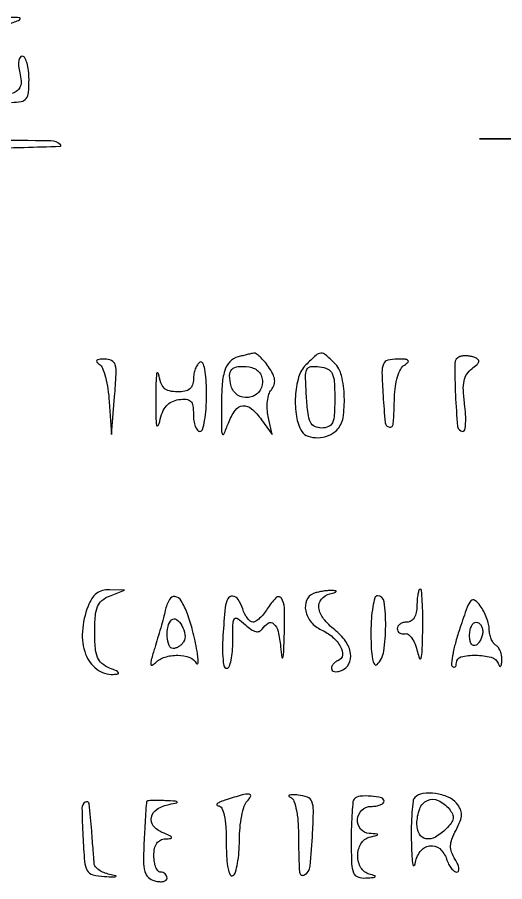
# Model space of a CAD drawing. Extents: x 24 to 1546, y 0 to 2379.
# Drawn here: x 819.2 to 893.3, y 1553.6 to 1684.9 of the extents above; entities that cross this region are included whole.
import ezdxf

# ---------------------------------------------------------------- set-up
doc = ezdxf.new("R2010")
doc.units = 0
doc.header["$MEASUREMENT"] = 0
doc.layers.get('0').update_dxf_attribs({"linetype": 'CONTINUOUS'})

msp = doc.modelspace()

# ---------------------------------------------------------------- linework, layer by layer
for points in [[(817.75, 1683.837719, 0.003684), (819.407662, 1684.457031, 0.184861), (819.662488, 1684.685314, 0.537705), (819.568342, 1684.852828, 0.009022), (818.306704, 1684.921053, 0.087238)], [(818.360243, 1672, 0.04428), (819.826597, 1672.130117, 0.189106), (820.561446, 1672.58147, 0.141142), (820.91479, 1673.504048, 0.021336), (821, 1675.5, 0.02755), (820.926051, 1676.841077, 0.043316), (820.700653, 1677.971875, 0.053561), (820.373796, 1678.766265, 0.274991), (819.980948, 1679, 0.252746), (819.629059, 1678.809985, 0.10632), (819.42905, 1678.292329, 0.066633), (819.410079, 1677.495148, 0.03417), (819.587017, 1676.509318, -0.040004), (819.790799, 1675.292566, -0.107386), (819.679357, 1674.426528, -0.135126), (819.243929, 1673.804261, -0.081482), (818.461462, 1673.346838, -0.17765)]]:
    msp.add_lwpolyline(points, format="xyb")
for points in [[(972.5, 1666.991377), (889.5, 1666.482755), (995.416667, 1666.241377, 0.000472), (1035.994102, 1666.18724, 0.000794), (1070.063137, 1666.22808, 0.000036), (1100.707777, 1666.315693, 0.667119), (1100.798267, 1666.535066, 0.197662), (1099.285548, 1667.165923, 0.000314), (1069.580896, 1667.290219, 0.001858), (1031.012622, 1667.284059, 0.000563)], [(785.999639, 1665.75, 0.401656), (786.292043, 1665.445019, 0.001353), (791.923852, 1665.220313, 0.005808), (798.433816, 1665.053903, 0.003485), (806.166667, 1665, 0.002545), (813.862519, 1665.039172, 0.004424), (820.248666, 1665.160709, 0.001113), (825.698354, 1665.324819, 0.65655), (825.786241, 1665.547093, 0.196818), (824.320266, 1666.161253, 0.00074), (805.573945, 1666.284607, 0.000524), (786.612614, 1666.361431, 0.415234)], [(852.796988, 1633.319723, 0.140371), (851.546193, 1632.576229, 0.115167), (850.76247, 1631.227051, 0.060705), (850.355326, 1628.933208, 0.013993), (850.251387, 1625, 0.002243), (850.269139, 1622.065965, 0.135471), (850.413477, 1621.563712, 0.60977), (850.644586, 1621.580727, 0.008261), (851.322255, 1623.25, -0.059933), (852.353514, 1625.18883, -0.219296), (853.524195, 1625.8755, -0.209749), (854.846223, 1625.445031, -0.055066), (856.370746, 1623.75), (857.985436, 1621.5), (857.381051, 1624.262986, -0.042558), (857.22989, 1625.416633, -0.040617), (857.272391, 1626.597737, -0.043406), (857.486796, 1627.634571, -0.100853), (857.859856, 1628.331136, 0.089873), (858.274087, 1629.065708, 0.115797), (858.353994, 1629.834053, 0.087376), (858.079496, 1630.717519, 0.033876), (857.414819, 1631.81815, 0.022216), (856.778911, 1632.645274, 0.030467), (856.131853, 1633.325006, 0.03098), (855.5532, 1633.799836, 0.20037), (855.193296, 1633.883999, 0.013175), (854.818462, 1633.811082, 0.003196), (854.203396, 1633.670392, 0.003276), (853.499836, 1633.499847, 0.003254)], [(863.099335, 1632.099335, 0.129027), (862.00543, 1630.227033, 0.053493), (861.519542, 1627.313395, 0.052971), (861.663909, 1624.275436, 0.100397), (862.508484, 1621.986273, 0.175513), (863.438359, 1621.249977, 0.090903), (864.924852, 1621.039073, 0.08254), (866.531433, 1621.373239, 0.10428), (867.8, 1622.2, 0.157693), (868.757382, 1624.072717, 0.049058), (868.954765, 1627.265609, 0.049206), (868.520325, 1630.473015, 0.138994), (867.428571, 1632.428571, 0.021951), (866.115981, 1633.630709, 0.195825), (865.385736, 1633.865314, 0.164372), (864.630596, 1633.544502, 0.01446)], [(886.5, 1633.354207, 0.316418), (885.769138, 1632.330833, 0.012763), (885.856931, 1627.521714, 0.012514), (886.186598, 1622.738073, 0.38699), (886.997393, 1622, 0.359209), (887.28235, 1622.235046, 0.032499), (887.407478, 1623.219711, 0.030586), (887.407841, 1624.560206, 0.018115), (887.252759, 1626.152209, -0.020865), (887.05924, 1628.258773, -0.064056), (887.170738, 1629.684331, -0.093921), (887.597916, 1630.713923, -0.089953), (888.377305, 1631.533942, 0.025898), (889.140771, 1632.155322, 0.152073), (889.400687, 1632.594865, 0.284536), (889.284482, 1632.942923, 0.085564), (888.77939, 1633.234426, 0.042508), (888.216194, 1633.388934, 0.032584), (887.582071, 1633.463882, 0.03342), (886.975142, 1633.455194, 0.064237)], [(831.685788, 1632.215355, -0.161051), (832.166094, 1631.627503, -0.02682), (832.620243, 1630.219758, -0.027041), (832.988508, 1628.442975, -0.02103), (833.20176, 1626.480668), (833.531944, 1621.5), (834.015972, 1627.251363, 0.007559), (834.252802, 1630.68611, 0.0782), (834.108278, 1632.093128, 0.220293), (833.563814, 1632.750003, 0.113832), (832.5, 1632.986051, 0.023263), (831.681894, 1632.941128, 0.165634), (831.32621, 1632.77815, 0.400666), (831.313966, 1632.536797, 0.073366)], [(840.268147, 1627, 0.005151), (840.283335, 1624.214425, 0.038984), (840.406243, 1622.906288, 0.687773), (840.617445, 1622.86474, 0.087853), (840.874746, 1623.5, -0.042926), (841.295329, 1624.882217, -0.083626), (841.894205, 1625.863313, -0.098624), (842.705595, 1626.492101, -0.080471), (843.756431, 1626.819551, -0.049552), (844.910849, 1626.868591, -0.184621), (845.562806, 1626.576116, -0.161493), (845.904934, 1625.892027, -0.035896), (846, 1624.569551, 0.03707), (846.073057, 1623.5855, 0.05579), (846.29375, 1622.754806, 0.073189), (846.616891, 1622.186819, 0.230829), (847, 1622, 0.333273), (847.39117, 1622.293312, 0.026513), (847.70625, 1623.632961, 0.027583), (847.92786, 1625.428041, 0.016922), (848, 1627.559017, 0.013434), (847.938309, 1629.85467, 0.036506), (847.732822, 1631.467663, 0.067066), (847.415656, 1632.382798, 0.439638), (847, 1632.5, 0.111412), (846.616444, 1632.123976, 0.050262), (846.29375, 1631.49335, 0.046318), (846.074077, 1630.729296, 0.046881), (846, 1629.940983, -0.080386), (845.85589, 1629.050409, -0.145176), (845.436553, 1628.449396, -0.121335), (844.694985, 1628.107701, -0.047608), (843.566422, 1628, -0.057778), (842.351599, 1628.140851, -0.134975), (841.5548, 1628.575302, -0.121485), (841.041656, 1629.391064, -0.042367), (840.716254, 1630.75, 0.336446), (840.562117, 1630.899868, 0.415188), (840.412779, 1630.782813, 0.022725), (840.306664, 1629.341472, 0.0058)], [(856.5, 1629.5, -0.185529), (855.895804, 1627.927745, -0.179262), (854.384256, 1627.136458, -0.179182), (852.721463, 1627.520691, -0.185413), (851.739114, 1628.889626, -0.056901), (851.513233, 1630.468531, -0.19785), (851.871202, 1631.413142, -0.190092), (852.804066, 1631.854829, -0.052218), (854.458849, 1631.792183, -0.076154), (855.309994, 1631.534298, -0.099591), (855.958333, 1631.046791, -0.101255), (856.36056, 1630.353499, -0.081149)], [(867.5, 1627, -0.013964), (867.430739, 1624.520585, -0.090841), (867.138889, 1623.3125, -0.188085), (866.535525, 1622.714724, -0.102588), (865.5, 1622.5, -0.113434), (864.462223, 1622.738507, -0.169857), (863.812633, 1623.391886, -0.082032), (863.43171, 1624.705247, -0.013722), (863.192058, 1627.327144, -0.008757), (863.054327, 1630.306644, -0.112193), (863.269153, 1631.395619, -0.26577), (863.881612, 1631.845032, -0.063666), (865.192058, 1631.827144, -0.075183), (866.425714, 1631.457806, -0.172643), (867.103606, 1630.783304, -0.096811), (867.423689, 1629.545108, -0.014988)], [(874.846611, 1627.431308, 0.009615), (875.183883, 1623.295171, 0.342724), (875.807181, 1622.640625, 0.439427), (876.406695, 1623.124007, 0.01023), (876.583685, 1627.169682, -0.030504), (876.72159, 1628.802699, -0.038112), (877.055617, 1630.286503, -0.042569), (877.526868, 1631.457184, -0.135486), (878.088518, 1632.075869, 0.048384), (878.642396, 1632.506663, 0.448808), (878.634157, 1632.77528, 0.160329), (878.205984, 1632.945531, 0.013459), (877, 1632.986051, 0.063419), (875.552779, 1632.811548, 0.243207), (874.893996, 1632.229285, 0.100945), (874.679052, 1630.966674, 0.007386)], [(829.975249, 1595.4349, 0.072719), (829.118876, 1591.571537, 0.107429), (829.605361, 1588.146209, 0.142299), (831.299071, 1585.860994, 0.173722), (833.821429, 1585.063386, 0.035007), (834.505218, 1585.137337, 0.522663), (834.589711, 1585.321641, 0.154533), (834.295764, 1585.585114, 0.010489), (833.25, 1586.031162, -0.076194), (832.096129, 1586.713888, -0.124159), (831.422769, 1587.623268, -0.079573), (831.089567, 1589.036764, -0.018175), (831, 1591.5, -0.018175), (831.089567, 1593.963236, -0.079573), (831.422769, 1595.376732, -0.124159), (832.096129, 1596.286112, -0.076194), (833.25, 1596.968838), (835.5, 1597.873227), (833.225249, 1597.936614, 0.075538), (832.155439, 1597.804434, 0.095869), (831.267381, 1597.359044, 0.086781), (830.547836, 1596.573604, 0.051343)], [(864.25, 1597.337719, 0.202015), (863.220302, 1596.314604, 0.152181), (863.078714, 1594.707901, 0.121022), (863.906792, 1593.015403, 0.112312), (865.444988, 1591.843111, -0.070208), (867.178434, 1590.737613, -0.088162), (868.384985, 1589.266844, -0.148064), (868.670792, 1587.971538, -0.301744), (868.057229, 1587.185743, 0.069917), (867.653083, 1586.984826, 0.065822), (867.310561, 1586.676802, 0.070245), (867.07897, 1586.312822, 0.107007), (867, 1585.948051, 0.203903), (867.122852, 1585.659326, 0.14159), (867.440625, 1585.491905, 0.092157), (867.925385, 1585.482307, 0.050645), (868.5, 1585.638374, 0.182005), (869.647245, 1586.657805, 0.162559), (869.905261, 1588.237007, 0.115123), (869.139803, 1590.101398, 0.071486), (867.5, 1591.82134, -0.059122), (865.799958, 1593.518752, -0.13386), (865.094553, 1595.178273, -0.209453), (865.468423, 1596.492545, -0.15756), (866.75, 1597.310674, 0.007811), (867.531467, 1597.527989, 0.206814), (867.694482, 1597.663833, 0.532159), (867.634604, 1597.770905, 0.01453), (867, 1597.805051, 0.029167), (866.334574, 1597.782671, 0.0191), (865.573437, 1597.683057, 0.019227), (864.836822, 1597.528531, 0.034588)], [(880, 1595.5, -0.04716), (879.90137, 1594.456621, -0.088208), (879.6, 1593.666667, -0.118484), (879.11998, 1593.177821, -0.140575), (878.5, 1593, 0.064853), (877.926543, 1592.925306, 0.082425), (877.440625, 1592.70625, 0.098894), (877.115568, 1592.381354, 0.148195), (877, 1592, 0.127384), (877.093554, 1591.638746, 0.126491), (877.350857, 1591.367188, 0.110788), (877.738231, 1591.230148, 0.0816), (878.194405, 1591.25, -0.225127), (878.701962, 1591.127652, -0.072956), (879.239843, 1590.545313, -0.056046), (879.725554, 1589.63052, -0.037748), (880.076091, 1588.5, 0.044955), (880.402814, 1587.497512, 0.719095), (880.639324, 1587.516703, 0.052071), (880.798374, 1588.65416, 0.003988), (880.881685, 1591.75, 0.0075), (880.8911, 1594.146459, 0.012481), (880.81837, 1596.164062, 0.006109), (880.696979, 1597.819169, 0.389407), (880.5, 1598, 0.322437), (880.305091, 1597.859725, 0.031449), (880.146875, 1597.265625, 0.03053), (880.036102, 1596.458277, 0.01883)], [(841.712746, 1594.75, -0.008386), (841.43852, 1593.64883, -0.003369), (841.028334, 1592.152626, -0.003333), (840.564756, 1590.546425, -0.00421), (840.11362, 1589.067451, 0.007339), (839.595817, 1587.33106, 0.080485), (839.512952, 1586.61057, 0.532335), (839.73069, 1586.478173, 0.088571), (840.217451, 1586.817451, -0.123441), (841.659071, 1587.681129, -0.076394), (843.624445, 1587.961359, -0.082148), (845.437006, 1587.641272, -0.199854), (846.426481, 1586.75, 0.805275), (846.72228, 1586.818685, 0.040551), (846.552454, 1588.613916, 0.017236), (845.889053, 1591.728788, 0.029957), (845.097513, 1594.25, 0.040652), (844.144843, 1596.245758, 0.228222), (843.192569, 1596.890859, 0.319931), (842.341347, 1596.455657, 0.062982)], [(850.837589, 1595.25, 0.006881), (850.501163, 1590.988317, 0.023346), (850.450054, 1588.200878, 0.031195), (850.612224, 1586.418194, 0.370053), (851.099893, 1586, 0.313505), (851.449875, 1586.243361, 0.03558), (851.735594, 1587.220528, 0.032936), (851.934956, 1588.562433, 0.020413), (852, 1590.154988, -0.005618), (852.030366, 1592.857467, -0.161468), (852.260866, 1593.50364, -0.407677), (852.714734, 1593.564717, -0.023783), (853.900723, 1592.589845, 0.033354), (854.767678, 1591.904575, 0.088133), (855.485219, 1591.57863, 0.147656), (856.045851, 1591.602538, 0.172019), (856.45974, 1591.934857, -0.11671), (857.374082, 1592.848202, -0.341071), (858.205183, 1592.760688, -0.145595), (858.877513, 1591.584608, -0.031497), (859.271532, 1589.25, 0.009233), (859.472965, 1587.616429, 0.811668), (859.614075, 1587.6071, 0.058775), (859.734739, 1588.375492, 0.00228), (859.831897, 1591.25, 0.012756), (859.846516, 1595.183761, 0.147151), (859.374818, 1596.636287, 0.473661), (858.558475, 1596.701636, 0.051977), (857.232073, 1595, -0.0307), (856.686003, 1594.234496, -0.036481), (856.078486, 1593.5875, -0.039526), (855.498107, 1593.132475, -0.147533), (855.058914, 1593, -0.171148), (854.659304, 1593.140912, -0.057736), (854.219776, 1593.5875, -0.049401), (853.811043, 1594.234588, -0.039349), (853.5, 1595, 0.068944), (852.823052, 1596.41946, 0.227429), (851.957844, 1596.939121, 0.305925), (851.21277, 1596.531948, 0.096383)], [(873, 1591.3, 0.01209), (873.056553, 1588.961578, 0.03637), (873.249216, 1587.377975, 0.087186), (873.550893, 1586.594858, 0.490494), (873.93212, 1586.55, 0.157468), (874.943817, 1588.574003, 0.036181), (875.248453, 1592.430667, 0.034121), (875.021487, 1596.103309, 0.376648), (874, 1597, 0.335667), (873.608507, 1596.703804, 0.025437), (873.29375, 1595.325625, 0.026926), (873.072127, 1593.485051, 0.0165)], [(886.535659, 1592.107359, 0.012884), (885.912828, 1590.057054, 0.019186), (885.483992, 1588.231978, 0.014689), (885.238643, 1586.740484, 0.233896), (885.398116, 1586.268551, 0.131595), (885.626288, 1586.136781, 0.259509), (885.823197, 1586.186178, 0.154203), (885.958138, 1586.426748, 0.051344), (886, 1586.833333, -0.346158), (886.698665, 1587.72158, -0.062821), (888.929833, 1587.973264, -0.058257), (891.285668, 1587.666394, -0.239782), (892.337719, 1586.75, 0.043159), (892.554172, 1586.323664, 0.441201), (892.727617, 1586.291436, 0.202031), (892.863482, 1586.526115, 0.019863), (892.921053, 1587.190983, 0.055139), (892.877, 1587.883646, 0.051513), (892.683059, 1588.566787, 0.055294), (892.377281, 1589.140022, 0.104558), (892, 1589.5, -0.10305), (891.616755, 1589.86349, -0.051765), (891.29375, 1590.450506, -0.048284), (891.074147, 1591.152698, -0.051699), (891, 1591.867887, 0.060094), (890.903007, 1592.671989, 0.030137), (890.599778, 1593.651057, 0.029411), (890.159158, 1594.639312, 0.038309), (889.637543, 1595.481012, 0.078514), (888.816985, 1596.297184, 0.380219), (888.216271, 1596.236508, 0.099732), (887.630071, 1595.268808, 0.00629)], [(844.495105, 1589.99208, -0.061254), (844.190776, 1589.612594, -0.051137), (843.785662, 1589.291424, -0.053263), (843.346207, 1589.072754, -0.089058), (842.940983, 1589, -0.314596), (842.302426, 1589.445907, -0.073932), (842.023423, 1590.794362, -0.065828), (842.139229, 1592.334801, -0.145743), (842.69461, 1593.361277, -0.369794), (843.436854, 1593.418544, -0.112626), (844.236669, 1592.497549, -0.082386), (844.712954, 1591.090462, -0.180822)], [(890, 1591.559017, -0.061875), (889.925833, 1590.961978, -0.051278), (889.70625, 1590.359775, -0.053305), (889.382836, 1589.842344, -0.08825), (889, 1589.5, -0.202618), (888.621877, 1589.441401, -0.181468), (888.29375, 1589.66835, -0.104212), (888.071541, 1590.195401, -0.047867), (888, 1590.940983, -0.0466), (888.073608, 1591.729059, -0.066561), (888.29375, 1592.395164, -0.086673), (888.618015, 1592.844577, -0.195654), (889, 1593, -0.142666), (889.38134, 1592.888931, -0.09965), (889.70625, 1592.576711, -0.08433), (889.925146, 1592.109818, -0.067639)], [(851, 1566, 0.016097), (850.112677, 1565.683996, 0.06255), (849.601562, 1565.405267, 0.377627), (849.55999, 1565.223178, 0.253622), (849.75, 1565.09968, -0.261924), (850.303183, 1564.727758, -0.062365), (850.689302, 1563.643037, -0.039918), (850.928412, 1561.916478, -0.014456), (851, 1559.440983, 0.013434), (851.061691, 1557.14533, 0.036506), (851.267178, 1555.532337, 0.067066), (851.584344, 1554.617202, 0.439638), (852, 1554.5, 0.184643), (852.389522, 1555.010218, 0.025604), (852.70625, 1556.32915, 0.02651), (852.926958, 1557.998209, 0.019619), (853, 1559.859017, -0.023161), (853.088198, 1561.762006, -0.026676), (853.3525, 1563.559836, -0.027221), (853.735552, 1565.036963, -0.119879), (854.2, 1565.8, 0.091948), (854.692926, 1566.517399, 0.522841), (854.493115, 1566.847082, 0.084717), (853.434023, 1566.733741, 0.008574)], [(860.75, 1566.390425, -0.204341), (861.292161, 1565.8066, -0.040053), (861.676141, 1564.392917, -0.031791), (861.922877, 1562.373761, -0.01451), (862, 1559.716667, 0.014893), (862.140806, 1554.990548, 0.563555), (862.915636, 1554.582378, 0.236416), (863.744026, 1555.889249, 0.012296), (864.13349, 1561, 0.008541), (864.250553, 1564.403154, 0.095402), (864.018263, 1565.733026, 0.213744), (863.352556, 1566.400188, 0.068751), (861.958405, 1566.723759, 0.015131), (861.079678, 1566.776994, 0.07499), (860.589344, 1566.718143, 0.506581), (860.534731, 1566.574726, 0.145411)], [(870.452381, 1566.119048, 0.173974), (870.272099, 1565.736996, 0.006138), (870.132887, 1564.086012, 0.01073), (870.032805, 1562.101384, 0.007232), (870, 1559.833333, 0.007844), (870.055584, 1556.290644, 0.086099), (870.341457, 1554.902863, 0.223839), (871.00119, 1554.281505, 0.091893), (872.25, 1554.116001, 0.005718), (873.392295, 1554.187999, 0.197309), (873.62878, 1554.306344, 0.541772), (873.5883, 1554.449367, 0.01159), (872.75, 1554.689326, -0.104517), (872.045591, 1555.041742, -0.085644), (871.484487, 1555.671564, -0.076991), (871.123057, 1556.518827, -0.062465), (871, 1557.5, -0.062465), (871.123057, 1558.481173, -0.076991), (871.484487, 1559.328436, -0.085644), (872.045591, 1559.958258, -0.104517), (872.75, 1560.310674, 0.001923), (873.926177, 1560.622879, 0.339035), (874, 1560.719237, 0.392517), (873.923939, 1560.801199, 0.002113), (872.75, 1560.883999, -0.205581), (871.430487, 1561.557094, -0.190829), (870.956197, 1563.005467, -0.184372), (871.598356, 1564.423163, -0.197727), (873, 1565, 0.037431), (873.765916, 1565.057418, 0.056229), (874.4125, 1565.230804, 0.073811), (874.854291, 1565.484748, 0.229337), (875, 1565.785714, 0.346814), (874.587654, 1566.308688, 0.040596), (873.015964, 1566.553168, 0.041311), (871.344132, 1566.53744, 0.175112)], [(879.666667, 1566.333333, 0.168002), (879.409924, 1565.805213, 0.010797), (879.239847, 1564.075521, 0.014822), (879.140924, 1561.962322, 0.010441), (879.149832, 1559.583333, 0.006885), (879.23378, 1557.397935, 0.029047), (879.378024, 1556.094792, 0.510396), (879.546724, 1556.0115, 0.238158), (879.716254, 1556.25, -0.120422), (880.488428, 1558.128335, -0.198954), (881.930639, 1559.00918, -0.219861), (883.459852, 1558.573882, -0.139217), (884.5, 1557, 0.040069), (884.812315, 1556.234616, 0.049995), (885.224754, 1555.5875, 0.058436), (885.669683, 1555.141395, 0.169079), (886.075862, 1555, 0.297393), (886.328667, 1555.164954, 0.139047), (886.384925, 1555.569372, 0.071634), (886.204479, 1556.19424, 0.033537), (885.806467, 1556.938288, -0.051467), (885.272062, 1558.029493, -0.096398), (885.11572, 1558.996073, -0.083633), (885.326252, 1560.04152, -0.03146), (885.948729, 1561.404199, 0.026768), (886.591, 1562.776029, 0.091445), (886.787871, 1563.737498, 0.11799), (886.606531, 1564.566677, 0.060705), (886.028291, 1565.465911, 0.121408), (884.740095, 1566.417919, 0.064914), (882.818561, 1566.939724, 0.066608), (880.90657, 1566.944497, 0.165197)], [(884.912073, 1564.605946, -0.06587), (885.392025, 1563.842405, -0.145561), (885.48753, 1563.167295, -0.121064), (885.200037, 1562.466925, -0.038752), (884.463089, 1561.605946, -0.065826), (882.806365, 1560.336176, -0.172695), (881.353834, 1560.071171, -0.239043), (880.370147, 1560.789655, -0.118216), (880, 1562.333333, -0.089653), (880.414969, 1564.629039, -0.19746), (881.605389, 1565.913133, -0.222348), (883.236523, 1565.906207, -0.109497)], [(829.193435, 1560.473231, 0.007871), (829.451482, 1556.628728, 0.103311), (829.855628, 1555.267731, 0.210136), (830.693217, 1554.61498, 0.048771), (832.5, 1554.34137, 0.003637), (833.863443, 1554.279216, 0.110713), (834.197334, 1554.34075, 0.719169), (834.189182, 1554.443827, 0.008877), (833.25, 1554.660921, -0.04636), (832.382531, 1554.931223, -0.055535), (831.634515, 1555.345393, -0.06491), (831.107664, 1555.832545, -0.155956), (830.910052, 1556.319551, -0.000239), (830.858647, 1556.998452, -0.000043), (830.763354, 1558.266482, -0.000046), (830.651963, 1559.752275, -0.000042), (830.536967, 1561.289751, 0.01016), (830.148726, 1565.368846, 0.546847), (829.564813, 1565.654334, 0.265752), (829.053821, 1564.730439, 0.009248)], [(838.892871, 1565.75, 0.084325), (838.844507, 1565.549408, 0.000678), (838.734532, 1563.910077, 0.002432), (838.619903, 1562.025972, 0.001559), (838.504281, 1559.837497, 0.010463), (838.413822, 1556.69087, 0.065887), (838.611608, 1555.101009, 0.143512), (839.147059, 1554.208612, 0.122992), (840.11141, 1553.681117, 0.043531), (840.834925, 1553.557835, 0.074338), (841.445227, 1553.598565, 0.111631), (841.850253, 1553.78795, 0.23179), (842, 1554.09362, 0.10954), (841.923325, 1554.439407, 0.099841), (841.70625, 1554.733751, 0.095162), (841.381793, 1554.931152, 0.089443), (841, 1555, -0.226478), (840.617064, 1555.182831, -0.074992), (840.29375, 1555.734375, -0.057076), (840.073116, 1556.542644, -0.038131), (840, 1557.5, -0.047014), (840.104886, 1558.613005, -0.103137), (840.431339, 1559.399425, -0.131488), (840.982594, 1559.87354, -0.103524), (841.75, 1560.063386, 0.021987), (842.567457, 1560.129065, 0.518202), (842.660213, 1560.302778, 0.17447), (842.403263, 1560.54679, 0.00793), (841.266655, 1561.025001, -0.12751), (839.9035, 1562.031573, -0.23562), (839.612265, 1563.344408, -0.192657), (840.500715, 1564.575446, -0.093371), (842.334551, 1565.305347, 0.005697), (843.500342, 1565.54651, 0.600662), (843.535416, 1565.671492, 0.177263), (843.28962, 1565.778821, 0.002835), (841.75, 1565.863818, 0.008668), (840.688179, 1565.897961, 0.013657), (839.776343, 1565.886559, 0.007618), (839.026833, 1565.845256, 0.28098)]]:
    msp.add_lwpolyline(points, format="xyb", close=True)

doc.saveas('drawing.dxf')
